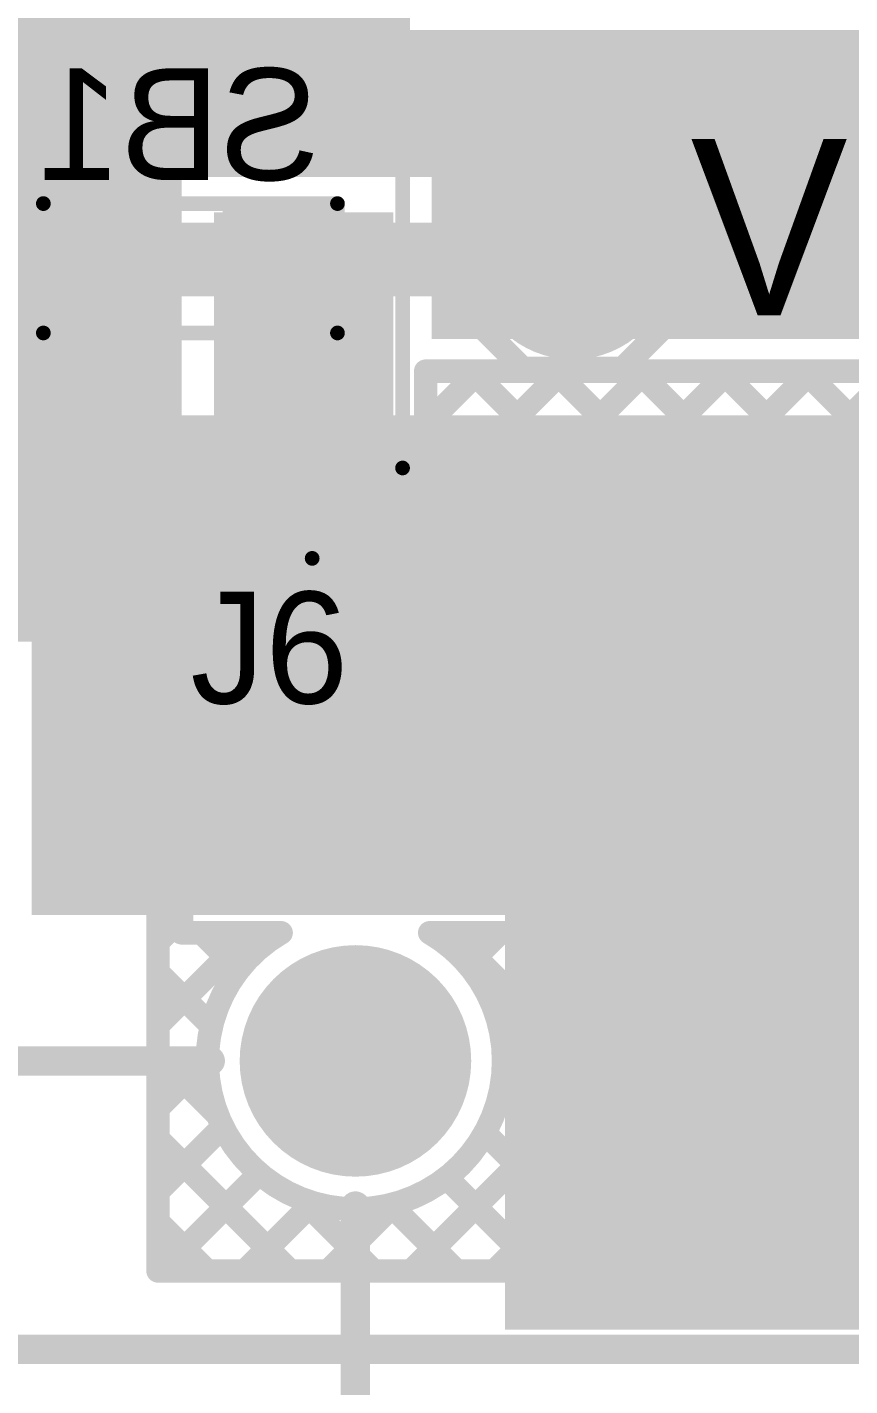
# Model space of a CAD drawing. Header units: millimetres. Extents: x 9.08 to 12.48, y 2.73 to 6.
# Drawn here: x 9.5915 to 9.8712, y 3.0079 to 3.47 of the extents above; entities that cross this region are included whole.
import ezdxf

# ---------------------------------------------------------------- set-up
doc = ezdxf.new("R2010")
doc.units = ezdxf.units.MM
doc.header["$MEASUREMENT"] = 0
for name, color, linetype in [('BottomLayer', 5, 'Continuous'), ('BottomOverlay', 54, 'Continuous'), ('BottomPaste', 16, 'Continuous'), ('BottomSolder', 6, 'Continuous'), ('Mechanical1', 6, 'Continuous'), ('Mechanical13', 56, 'Continuous'), ('MultiLayer', 9, 'Continuous'), ('PadHoleLayer', 156, 'Continuous'), ('TopLayer', 1, 'Continuous'), ('TopOverlay', 2, 'Continuous'), ('TopPaste', 8, 'Continuous'), ('TopSolder', 216, 'Continuous')]:
    doc.layers.add(name, color=color, linetype=linetype)

# ---------------------------------------------------------------- blocks, each defined once
blk = doc.blocks.new('S______B______B_34')
at = {"layer": 'BottomLayer'}
for points in [[(-0.045, 0.0175), (-0.045, -0.0175), (-0.015, 0.0175), (-0.015, -0.0175)], [(0.015, 0.0175), (0.015, -0.0175), (0.045, 0.0175), (0.045, -0.0175)]]:
    blk.add_solid(points, dxfattribs=at)
at = {"layer": 'BottomOverlay', "const_width": 0.005}
for points in [[(0.05, 0.022), (-0.05, 0.022)], [(-0.05, 0.022), (-0.05, -0.022)], [(0.05, 0.022), (0.05, -0.022)], [(0.05, -0.022), (-0.05, -0.022)]]:
    blk.add_lwpolyline(points, dxfattribs=at)
at = {"layer": 'BottomOverlay', "const_width": 0.0025}
for points in [[(-0.05125, 0.022, 1), (-0.04875, 0.022, 1)], [(-0.05125, 0.022, 1), (-0.04875, 0.022, 1)], [(0.04875, 0.022, 1), (0.05125, 0.022, 1)], [(0.04875, 0.022, 1), (0.05125, 0.022, 1)], [(-0.05125, -0.022, 1), (-0.04875, -0.022, 1)], [(-0.05125, -0.022, 1), (-0.04875, -0.022, 1)], [(0.04875, -0.022, 1), (0.05125, -0.022, 1)], [(0.04875, -0.022, 1), (0.05125, -0.022, 1)]]:
    blk.add_lwpolyline(points, format="xyb", close=True, dxfattribs=at)
at = {"layer": 'BottomPaste'}
for points in [[(-0.045, 0.0175), (-0.045, -0.0175), (-0.015, 0.0175), (-0.015, -0.0175)], [(0.015, 0.0175), (0.015, -0.0175), (0.045, 0.0175), (0.045, -0.0175)]]:
    blk.add_solid(points, dxfattribs=at)
at = {"layer": 'BottomSolder'}
for points in [[(-0.049, 0.0215), (-0.049, -0.0215), (-0.011, 0.0215), (-0.011, -0.0215)], [(0.011, 0.0215), (0.011, -0.0215), (0.049, 0.0215), (0.049, -0.0215)]]:
    blk.add_solid(points, dxfattribs=at)
blk = doc.blocks.new('TEST_POINT_35')
at = {"layer": 'TopLayer', "const_width": 0.03}
blk.add_lwpolyline([(-0.015, 0, 1), (0.015, 0, 1)], format="xyb", close=True, dxfattribs=at)
at = {"layer": 'TopOverlay', "const_width": 0.00787}
for points in [[(-0.037, 0.017), (-0.017, 0.037)], [(0.017, 0.037), (-0.017, 0.037)], [(0.017, 0.037), (-0.017, 0.037)], [(0.037, 0.017), (0.017, 0.037)], [(-0.037, -0.017), (-0.037, 0.017)], [(0.037, -0.017), (0.037, 0.017)], [(-0.017, -0.037), (-0.037, -0.017)], [(0.017, -0.037), (0.037, -0.017)], [(0.017, -0.037), (-0.017, -0.037)], [(0.017, -0.037), (-0.017, -0.037)]]:
    blk.add_lwpolyline(points, dxfattribs=at)
at = {"layer": 'TopOverlay', "const_width": 0.00394}
for points in [[(-0.01897, 0.037, 1), (-0.01503, 0.037, 1)], [(-0.01897, 0.037, 1), (-0.01503, 0.037, 1)], [(-0.01897, 0.037, 1), (-0.01503, 0.037, 1)], [(0.01503, 0.037, 1), (0.01897, 0.037, 1)], [(0.01503, 0.037, 1), (0.01897, 0.037, 1)], [(0.01503, 0.037, 1), (0.01897, 0.037, 1)], [(-0.03897, 0.017, 1), (-0.03503, 0.017, 1)], [(-0.03897, 0.017, 1), (-0.03503, 0.017, 1)], [(0.03503, 0.017, 1), (0.03897, 0.017, 1)], [(0.03503, 0.017, 1), (0.03897, 0.017, 1)], [(-0.03897, -0.017, 1), (-0.03503, -0.017, 1)], [(-0.03897, -0.017, 1), (-0.03503, -0.017, 1)], [(0.03503, -0.017, 1), (0.03897, -0.017, 1)], [(0.03503, -0.017, 1), (0.03897, -0.017, 1)], [(-0.01897, -0.037, 1), (-0.01503, -0.037, 1)], [(-0.01897, -0.037, 1), (-0.01503, -0.037, 1)], [(-0.01897, -0.037, 1), (-0.01503, -0.037, 1)], [(0.01503, -0.037, 1), (0.01897, -0.037, 1)], [(0.01503, -0.037, 1), (0.01897, -0.037, 1)], [(0.01503, -0.037, 1), (0.01897, -0.037, 1)]]:
    blk.add_lwpolyline(points, format="xyb", close=True, dxfattribs=at)
at = {"layer": 'TopPaste', "const_width": 0.03}
blk.add_lwpolyline([(-0.015, 0, 1), (0.015, 0, 1)], format="xyb", close=True, dxfattribs=at)
at = {"layer": 'TopSolder', "const_width": 0.034}
blk.add_lwpolyline([(-0.017, 0, 1), (0.017, 0, 1)], format="xyb", close=True, dxfattribs=at)
blk = doc.blocks.new('T________B_____2P_37')
at = {"layer": 'BottomLayer', "const_width": 0.04}
blk.add_lwpolyline([(0.18, 0, 1), (0.22, 0, 1)], format="xyb", close=True, dxfattribs=at)
at = {"layer": 'BottomLayer'}
blk.add_solid([(-0.04, 0.04), (-0.04, -0.04), (0.04, 0.04), (0.04, -0.04)], dxfattribs=at)
at = {"layer": 'BottomSolder', "const_width": 0.044}
blk.add_lwpolyline([(0.178, 0, 1), (0.222, 0, 1)], format="xyb", close=True, dxfattribs=at)
at = {"layer": 'BottomSolder'}
blk.add_solid([(-0.044, 0.044), (-0.044, -0.044), (0.044, 0.044), (0.044, -0.044)], dxfattribs=at)
at = {"layer": 'MultiLayer', "const_width": 0.04}
blk.add_lwpolyline([(0.18, 0, 1), (0.22, 0, 1)], format="xyb", close=True, dxfattribs=at)
at = {"layer": 'MultiLayer'}
blk.add_solid([(-0.04, 0.04), (-0.04, -0.04), (0.04, 0.04), (0.04, -0.04)], dxfattribs=at)
at = {"layer": 'PadHoleLayer', "const_width": 0.0275}
for points in [[(-0.01375, 0, 1), (0.01375, 0, 1)], [(0.18625, 0, 1), (0.21375, 0, 1)]]:
    blk.add_lwpolyline(points, format="xyb", close=True, dxfattribs=at)
at = {"layer": 'TopLayer', "const_width": 0.04}
blk.add_lwpolyline([(0.18, 0, 1), (0.22, 0, 1)], format="xyb", close=True, dxfattribs=at)
at = {"layer": 'TopLayer'}
blk.add_solid([(-0.04, 0.04), (-0.04, -0.04), (0.04, 0.04), (0.04, -0.04)], dxfattribs=at)
at = {"layer": 'TopOverlay', "const_width": 0.005}
for points in [[(-0.10066, 0.12542), (-0.10066, -0.1384)], [(-0.10066, 0.12542), (0.29934, 0.12542)], [(0.29934, 0.12542), (0.29934, -0.1384)], [(-0.03661, 0.1002), (-0.01784, 0.08143)], [(0.03748, 0.1002), (0.01871, 0.08143)], [(0.16339, 0.1002), (0.18216, 0.08143)], [(0.23748, 0.1002), (0.21871, 0.08143)], [(-0.01784, 0.08143), (0.01871, 0.08143)], [(0.18216, 0.08143), (0.21871, 0.08143)], [(-0.10066, -0.1384), (-0.06992, -0.16914)], [(0.29934, -0.1384), (0.26861, -0.16914)], [(-0.06992, -0.16914), (0.26861, -0.16914)]]:
    blk.add_lwpolyline(points, dxfattribs=at)
at = {"layer": 'TopOverlay', "const_width": 0.0025}
for points in [[(-0.10191, 0.12542, 1), (-0.09941, 0.12542, 1)], [(-0.10191, 0.12542, 1), (-0.09941, 0.12542, 1)], [(0.29809, 0.12542, 1), (0.30059, 0.12542, 1)], [(0.29809, 0.12542, 1), (0.30059, 0.12542, 1)], [(-0.03786, 0.1002, 1), (-0.03536, 0.1002, 1)], [(0.03623, 0.1002, 1), (0.03873, 0.1002, 1)], [(0.16214, 0.1002, 1), (0.16464, 0.1002, 1)], [(0.23623, 0.1002, 1), (0.23873, 0.1002, 1)], [(-0.01909, 0.08143, 1), (-0.01659, 0.08143, 1)], [(-0.01909, 0.08143, 1), (-0.01659, 0.08143, 1)], [(0.01746, 0.08143, 1), (0.01996, 0.08143, 1)], [(0.01746, 0.08143, 1), (0.01996, 0.08143, 1)], [(0.18091, 0.08143, 1), (0.18341, 0.08143, 1)], [(0.18091, 0.08143, 1), (0.18341, 0.08143, 1)], [(0.21746, 0.08143, 1), (0.21996, 0.08143, 1)], [(0.21746, 0.08143, 1), (0.21996, 0.08143, 1)], [(-0.10191, -0.1384, 1), (-0.09941, -0.1384, 1)], [(-0.10191, -0.1384, 1), (-0.09941, -0.1384, 1)], [(0.29809, -0.1384, 1), (0.30059, -0.1384, 1)], [(0.29809, -0.1384, 1), (0.30059, -0.1384, 1)], [(-0.07117, -0.16914, 1), (-0.06867, -0.16914, 1)], [(-0.07117, -0.16914, 1), (-0.06867, -0.16914, 1)], [(0.26736, -0.16914, 1), (0.26986, -0.16914, 1)], [(0.26736, -0.16914, 1), (0.26986, -0.16914, 1)]]:
    blk.add_lwpolyline(points, format="xyb", close=True, dxfattribs=at)
at = {"layer": 'TopSolder', "const_width": 0.044}
blk.add_lwpolyline([(0.178, 0, 1), (0.222, 0, 1)], format="xyb", close=True, dxfattribs=at)
at = {"layer": 'TopSolder'}
blk.add_solid([(-0.044, 0.044), (-0.044, -0.044), (0.044, 0.044), (0.044, -0.044)], dxfattribs=at)

msp = doc.modelspace()

# ---------------------------------------------------------------- linework, layer by layer
at = {"layer": 'BottomLayer', "const_width": 0.008}
for points in [[(9.727, 3.30647), (9.77353, 3.353)], [(9.727, 3.353), (10.238, 3.353)], [(9.727, 3.33475), (9.74525, 3.353)], [(9.727, 3.2499), (9.8301, 3.353)], [(9.727, 3.239), (9.727, 3.353)], [(9.727, 3.27819), (9.80181, 3.353)], [(9.74262, 3.353), (9.85662, 3.239)], [(9.74438, 3.239), (9.85838, 3.353)], [(9.7709, 3.353), (9.8849, 3.239)], [(9.77267, 3.239), (9.88667, 3.353)], [(9.79919, 3.353), (9.91319, 3.239)], [(9.80095, 3.239), (9.91495, 3.353)], [(9.82747, 3.353), (9.94147, 3.239)], [(9.82924, 3.239), (9.94324, 3.353)], [(9.85576, 3.353), (9.96976, 3.239)], [(9.85752, 3.239), (9.97152, 3.353)], [(9.727, 3.34033), (9.82833, 3.239)], [(9.727, 3.31205), (9.80005, 3.239)], [(9.375, 3.295), (9.644, 3.295)], [(9.59739, 3.29), (9.60239, 3.295)], [(9.60263, 3.295), (9.60763, 3.29)], [(9.62568, 3.29), (9.63068, 3.295)], [(9.62568, 3.29), (9.63068, 3.295)], [(9.63091, 3.295), (9.63591, 3.29)], [(9.644, 3.239), (9.644, 3.295)], [(9.375, 3.29), (9.636, 3.29)], [(9.636, 3.047), (9.636, 3.29)], [(9.636, 3.28991), (9.644, 3.28191)], [(9.727, 3.28377), (9.77177, 3.239)], [(9.636, 3.27204), (9.644, 3.28004)], [(9.636, 3.26163), (9.644, 3.25363)], [(9.727, 3.25548), (9.74348, 3.239)], [(9.636, 3.24375), (9.644, 3.25175)], [(9.644, 3.164), (9.644, 3.239)], [(9.644, 3.164), (9.644, 3.239)], [(9.727, 3.239), (10.238, 3.239)], [(9.636, 3.23334), (9.644, 3.22534)], [(9.636, 3.21547), (9.644, 3.22347)], [(9.636, 3.20506), (9.644, 3.19706)], [(9.636, 3.18719), (9.644, 3.19519)], [(9.636, 3.17678), (9.644, 3.16878)], [(9.636, 3.1589), (9.644, 3.1669)], [(9.636, 3.13062), (9.66738, 3.162)], [(9.644, 3.162), (9.67784, 3.162)], [(9.65078, 3.162), (9.66338, 3.14939)], [(9.72209, 3.047), (9.83709, 3.162)], [(9.72838, 3.162), (10.302, 3.162)], [(9.73563, 3.162), (9.85063, 3.047)], [(9.74139, 3.15116), (9.75224, 3.162)], [(9.75037, 3.047), (9.86537, 3.162)], [(9.75137, 3.13285), (9.78052, 3.162)], [(9.7516, 3.1048), (9.8088, 3.162)], [(9.76391, 3.162), (9.87891, 3.047)], [(9.77866, 3.047), (9.89366, 3.162)], [(9.7922, 3.162), (9.9072, 3.047)], [(9.80694, 3.047), (9.92194, 3.162)], [(9.82048, 3.162), (9.93548, 3.047)], [(9.83523, 3.047), (9.95023, 3.162)], [(9.84877, 3.162), (9.96377, 3.047)], [(9.86351, 3.047), (9.97851, 3.162)], [(9.636, 3.14849), (9.65417, 3.13033)], [(9.636, 3.12021), (9.65625, 3.09996)], [(9.636, 3.10233), (9.65274, 3.11908)], [(9.75342, 3.11593), (9.82234, 3.047)], [(9.636, 3.07405), (9.65799, 3.09604)], [(9.636, 3.09192), (9.68092, 3.047)], [(9.74713, 3.09393), (9.79406, 3.047)], [(9.63724, 3.047), (9.67038, 3.08014)], [(9.73408, 3.0787), (9.76578, 3.047)], [(9.66552, 3.047), (9.68868, 3.07016)], [(9.68464, 3.07156), (9.70921, 3.047)], [(9.6938, 3.047), (9.71674, 3.06993)], [(9.71501, 3.06948), (9.73749, 3.047)], [(9.636, 3.06364), (9.65264, 3.047)], [(9.636, 3.047), (10.056, 3.047)]]:
    msp.add_lwpolyline(points, dxfattribs=at)
at = {"layer": 'BottomLayer'}
for points, const_width in [([(9.725, 3.353, 1), (9.729, 3.353, 1)], 0.004), ([(9.725, 3.353, 1), (9.729, 3.353, 1)], 0.004), ([(9.74062, 3.353, 1), (9.74462, 3.353, 1)], 0.004), ([(9.74325, 3.353, 1), (9.74725, 3.353, 1)], 0.004), ([(9.7689, 3.353, 1), (9.7729, 3.353, 1)], 0.004), ([(9.77153, 3.353, 1), (9.77553, 3.353, 1)], 0.004), ([(9.79719, 3.353, 1), (9.80119, 3.353, 1)], 0.004), ([(9.79981, 3.353, 1), (9.80381, 3.353, 1)], 0.004), ([(9.82547, 3.353, 1), (9.82947, 3.353, 1)], 0.004), ([(9.8281, 3.353, 1), (9.8321, 3.353, 1)], 0.004), ([(9.85376, 3.353, 1), (9.85776, 3.353, 1)], 0.004), ([(9.85638, 3.353, 1), (9.86038, 3.353, 1)], 0.004), ([(9.725, 3.34033, 1), (9.729, 3.34033, 1)], 0.004), ([(9.725, 3.33475, 1), (9.729, 3.33475, 1)], 0.004), ([(9.725, 3.31205, 1), (9.729, 3.31205, 1)], 0.004), ([(9.725, 3.30647, 1), (9.729, 3.30647, 1)], 0.004), ([(9.60039, 3.295, 1), (9.60439, 3.295, 1)], 0.004), ([(9.60063, 3.295, 1), (9.60463, 3.295, 1)], 0.004), ([(9.62868, 3.295, 1), (9.63268, 3.295, 1)], 0.004), ([(9.62868, 3.295, 1), (9.63268, 3.295, 1)], 0.004), ([(9.62891, 3.295, 1), (9.63291, 3.295, 1)], 0.004), ([(9.642, 3.295, 1), (9.646, 3.295, 1)], 0.004), ([(9.642, 3.295, 1), (9.646, 3.295, 1)], 0.004), ([(9.59539, 3.29, 1), (9.59939, 3.29, 1)], 0.004), ([(9.60563, 3.29, 1), (9.60963, 3.29, 1)], 0.004), ([(9.62368, 3.29, 1), (9.62768, 3.29, 1)], 0.004), ([(9.62368, 3.29, 1), (9.62768, 3.29, 1)], 0.004), ([(9.63391, 3.29, 1), (9.63791, 3.29, 1)], 0.004), ([(9.634, 3.29, 1), (9.638, 3.29, 1)], 0.004), ([(9.634, 3.29, 1), (9.638, 3.29, 1)], 0.004), ([(9.634, 3.28991, 1), (9.638, 3.28991, 1)], 0.004), ([(9.642, 3.28191, 1), (9.646, 3.28191, 1)], 0.004), ([(9.725, 3.28377, 1), (9.729, 3.28377, 1)], 0.004), ([(9.642, 3.28004, 1), (9.646, 3.28004, 1)], 0.004), ([(9.725, 3.27819, 1), (9.729, 3.27819, 1)], 0.004), ([(9.634, 3.27204, 1), (9.638, 3.27204, 1)], 0.004), ([(9.634, 3.26163, 1), (9.638, 3.26163, 1)], 0.004), ([(9.642, 3.25363, 1), (9.646, 3.25363, 1)], 0.004), ([(9.725, 3.25548, 1), (9.729, 3.25548, 1)], 0.004), ([(9.642, 3.25175, 1), (9.646, 3.25175, 1)], 0.004), ([(9.725, 3.2499, 1), (9.729, 3.2499, 1)], 0.004), ([(9.634, 3.24375, 1), (9.638, 3.24375, 1)], 0.004), ([(9.642, 3.239, 1), (9.646, 3.239, 1)], 0.004), ([(9.642, 3.239, 1), (9.646, 3.239, 1)], 0.004), ([(9.642, 3.239, 1), (9.646, 3.239, 1)], 0.004), ([(9.725, 3.239, 1), (9.729, 3.239, 1)], 0.004), ([(9.725, 3.239, 1), (9.729, 3.239, 1)], 0.004), ([(9.74148, 3.239, 1), (9.74548, 3.239, 1)], 0.004), ([(9.74238, 3.239, 1), (9.74638, 3.239, 1)], 0.004), ([(9.76977, 3.239, 1), (9.77377, 3.239, 1)], 0.004), ([(9.77067, 3.239, 1), (9.77467, 3.239, 1)], 0.004), ([(9.79805, 3.239, 1), (9.80205, 3.239, 1)], 0.004), ([(9.79895, 3.239, 1), (9.80295, 3.239, 1)], 0.004), ([(9.82633, 3.239, 1), (9.83033, 3.239, 1)], 0.004), ([(9.82724, 3.239, 1), (9.83124, 3.239, 1)], 0.004), ([(9.85462, 3.239, 1), (9.85862, 3.239, 1)], 0.004), ([(9.85552, 3.239, 1), (9.85952, 3.239, 1)], 0.004), ([(9.634, 3.23334, 1), (9.638, 3.23334, 1)], 0.004), ([(9.642, 3.22534, 1), (9.646, 3.22534, 1)], 0.004), ([(9.642, 3.22347, 1), (9.646, 3.22347, 1)], 0.004), ([(9.634, 3.21547, 1), (9.638, 3.21547, 1)], 0.004), ([(9.634, 3.20506, 1), (9.638, 3.20506, 1)], 0.004), ([(9.642, 3.19706, 1), (9.646, 3.19706, 1)], 0.004), ([(9.642, 3.19519, 1), (9.646, 3.19519, 1)], 0.004), ([(9.634, 3.18719, 1), (9.638, 3.18719, 1)], 0.004), ([(9.634, 3.17678, 1), (9.638, 3.17678, 1)], 0.004), ([(9.642, 3.16878, 1), (9.646, 3.16878, 1)], 0.004), ([(9.642, 3.1669, 1), (9.646, 3.1669, 1)], 0.004), ([(9.642, 3.164, 1), (9.646, 3.164, 1)], 0.004), ([(9.642, 3.164, 1), (9.646, 3.164, 1)], 0.004), ([(9.642, 3.162, 1), (9.646, 3.162, 1)], 0.004), ([(9.64878, 3.162, 1), (9.65278, 3.162, 1)], 0.004), ([(9.66538, 3.162, 1), (9.66938, 3.162, 1)], 0.004), ([(9.67584, 3.162, 1), (9.67984, 3.162, 1)], 0.004), ([(9.67584, 3.162, 1), (9.67984, 3.162, 1)], 0.004), ([(9.72638, 3.162, 1), (9.73038, 3.162, 1)], 0.004), ([(9.72638, 3.162, 1), (9.73038, 3.162, 1)], 0.004), ([(9.73363, 3.162, 1), (9.73763, 3.162, 1)], 0.004), ([(9.75024, 3.162, 1), (9.75424, 3.162, 1)], 0.004), ([(9.76191, 3.162, 1), (9.76591, 3.162, 1)], 0.004), ([(9.77852, 3.162, 1), (9.78252, 3.162, 1)], 0.004), ([(9.7902, 3.162, 1), (9.7942, 3.162, 1)], 0.004), ([(9.8068, 3.162, 1), (9.8108, 3.162, 1)], 0.004), ([(9.81848, 3.162, 1), (9.82248, 3.162, 1)], 0.004), ([(9.83509, 3.162, 1), (9.83909, 3.162, 1)], 0.004), ([(9.84677, 3.162, 1), (9.85077, 3.162, 1)], 0.004), ([(9.86337, 3.162, 1), (9.86737, 3.162, 1)], 0.004), ([(9.634, 3.1589, 1), (9.638, 3.1589, 1)], 0.004), ([(9.634, 3.14849, 1), (9.638, 3.14849, 1)], 0.004), ([(9.66138, 3.14939, 1), (9.66538, 3.14939, 1)], 0.004), ([(9.73939, 3.15116, 1), (9.74339, 3.15116, 1)], 0.004), ([(9.68811, 3.11843, 1), (9.71811, 3.11843, 1)], 0.03), ([(9.634, 3.13062, 1), (9.638, 3.13062, 1)], 0.004), ([(9.65217, 3.13033, 1), (9.65617, 3.13033, 1)], 0.004), ([(9.74937, 3.13285, 1), (9.75337, 3.13285, 1)], 0.004), ([(9.634, 3.12021, 1), (9.638, 3.12021, 1)], 0.004), ([(9.65074, 3.11908, 1), (9.65474, 3.11908, 1)], 0.004), ([(9.75142, 3.11593, 1), (9.75542, 3.11593, 1)], 0.004), ([(9.75148, 3.11843, 1), (9.75548, 3.11843, 1)], 0.004), ([(9.75148, 3.11843, 1), (9.75548, 3.11843, 1)], 0.004), ([(9.634, 3.10233, 1), (9.638, 3.10233, 1)], 0.004), ([(9.7496, 3.1048, 1), (9.7536, 3.1048, 1)], 0.004), ([(9.65425, 3.09996, 1), (9.65825, 3.09996, 1)], 0.004), ([(9.634, 3.09192, 1), (9.638, 3.09192, 1)], 0.004), ([(9.65599, 3.09604, 1), (9.65999, 3.09604, 1)], 0.004), ([(9.74513, 3.09393, 1), (9.74913, 3.09393, 1)], 0.004), ([(9.66838, 3.08014, 1), (9.67238, 3.08014, 1)], 0.004), ([(9.73208, 3.0787, 1), (9.73608, 3.0787, 1)], 0.004), ([(9.634, 3.07405, 1), (9.638, 3.07405, 1)], 0.004), ([(9.68264, 3.07156, 1), (9.68664, 3.07156, 1)], 0.004), ([(9.68668, 3.07016, 1), (9.69068, 3.07016, 1)], 0.004), ([(9.71301, 3.06948, 1), (9.71701, 3.06948, 1)], 0.004), ([(9.71474, 3.06993, 1), (9.71874, 3.06993, 1)], 0.004), ([(9.634, 3.06364, 1), (9.638, 3.06364, 1)], 0.004), ([(9.634, 3.047, 1), (9.638, 3.047, 1)], 0.004), ([(9.634, 3.047, 1), (9.638, 3.047, 1)], 0.004), ([(9.63524, 3.047, 1), (9.63924, 3.047, 1)], 0.004), ([(9.65064, 3.047, 1), (9.65464, 3.047, 1)], 0.004), ([(9.66352, 3.047, 1), (9.66752, 3.047, 1)], 0.004), ([(9.67892, 3.047, 1), (9.68292, 3.047, 1)], 0.004), ([(9.6918, 3.047, 1), (9.6958, 3.047, 1)], 0.004), ([(9.70721, 3.047, 1), (9.71121, 3.047, 1)], 0.004), ([(9.72009, 3.047, 1), (9.72409, 3.047, 1)], 0.004), ([(9.73549, 3.047, 1), (9.73949, 3.047, 1)], 0.004), ([(9.74837, 3.047, 1), (9.75237, 3.047, 1)], 0.004), ([(9.76378, 3.047, 1), (9.76778, 3.047, 1)], 0.004), ([(9.77666, 3.047, 1), (9.78066, 3.047, 1)], 0.004), ([(9.79206, 3.047, 1), (9.79606, 3.047, 1)], 0.004), ([(9.80494, 3.047, 1), (9.80894, 3.047, 1)], 0.004), ([(9.82034, 3.047, 1), (9.82434, 3.047, 1)], 0.004), ([(9.83323, 3.047, 1), (9.83723, 3.047, 1)], 0.004), ([(9.84863, 3.047, 1), (9.85263, 3.047, 1)], 0.004), ([(9.86151, 3.047, 1), (9.86551, 3.047, 1)], 0.004)]:
    msp.add_lwpolyline(points, format="xyb", close=True, dxfattribs=dict(at, const_width=const_width))
at = {"layer": 'BottomLayer', "const_width": 0.008}
for points in [[(9.75348, 3.11843, -1.73019), (9.67784, 3.162)], [(9.72838, 3.162, -0.26745), (9.75348, 3.11843)]]:
    msp.add_lwpolyline(points, format="xyb", dxfattribs=at)
at = {"layer": 'BottomLayer'}
for points in [[(9.644, 3.306), (9.644, 3.469), (9.35, 3.306), (9.35, 3.469)], [(9.616, 3.419), (10.773, 3.419), (9.616, 3.469), (10.773, 3.469)], [(9.729, 3.364), (10.795, 3.364), (9.729, 3.435), (10.795, 3.435)], [(9.655, 3.175), (9.716, 3.175), (9.655, 3.407), (9.716, 3.407)], [(9.655, 3.173), (10.305, 3.173), (9.655, 3.228), (10.305, 3.228)]]:
    msp.add_solid(points, dxfattribs=at)
at = {"layer": 'BottomSolder', "const_width": 0.034}
msp.add_lwpolyline([(9.68611, 3.11843, 1), (9.72011, 3.11843, 1)], format="xyb", close=True, dxfattribs=at)
at = {"layer": 'Mechanical1', "const_width": 0.01}
for points in [[(9.381, 3.11843), (9.65374, 3.11843)], [(9.70311, 2.865), (9.70311, 3.06906)]]:
    msp.add_lwpolyline(points, dxfattribs=at)
at = {"layer": 'Mechanical1', "const_width": 0.005}
for points in [[(9.65124, 3.11843, 1), (9.65624, 3.11843, 1)], [(9.70061, 3.06906, 1), (9.70561, 3.06906, 1)]]:
    msp.add_lwpolyline(points, format="xyb", close=True, dxfattribs=at)
at = {"layer": 'Mechanical13', "const_width": 0.01}
msp.add_lwpolyline([(9.585, 3.02031), (12.10098, 3.02032)], dxfattribs=at)
at = {"layer": 'MultiLayer', "const_width": 0.03}
msp.add_lwpolyline([(9.68811, 3.11843, 1), (9.71811, 3.11843, 1)], format="xyb", close=True, dxfattribs=at)
at = {"layer": 'PadHoleLayer', "const_width": 0.03937}
msp.add_lwpolyline([(9.68343, 3.11843, 1), (9.7228, 3.11843, 1)], format="xyb", close=True, dxfattribs=at)
at = {"layer": 'TopLayer', "const_width": 0.025}
msp.add_lwpolyline([(9.551, 3.391), (9.777, 3.391)], dxfattribs=at)
at = {"layer": 'TopLayer'}
for points, const_width in [([(9.77075, 3.391, 1), (9.78325, 3.391, 1)], 0.0125), ([(9.68811, 3.11843, 1), (9.71811, 3.11843, 1)], 0.03)]:
    msp.add_lwpolyline(points, format="xyb", close=True, dxfattribs=dict(at, const_width=const_width))
for points in [[(9.349, 3.437), (9.717, 3.437), (9.349, 3.789), (9.717, 3.789)], [(9.461, 3.261), (9.659, 3.261), (9.461, 3.337), (9.659, 3.337)], [(9.593, 3.168), (10.014, 3.168), (9.593, 3.338), (10.014, 3.338)], [(9.754, 3.027), (10.03, 3.027), (9.754, 3.19), (10.03, 3.19)]]:
    msp.add_solid(points, dxfattribs=at)
at = {"layer": 'TopSolder', "const_width": 0.034}
msp.add_lwpolyline([(9.68611, 3.11843, 1), (9.72011, 3.11843, 1)], format="xyb", close=True, dxfattribs=at)

# ---------------------------------------------------------------- block references
for name, p, rotation in [('T________B_____2P_37', (9.55, 3.39), 90), ('TEST_POINT_35', (9.777, 3.391), 270), ('S______B______B_34', (9.647, 3.388), 180)]:
    msp.add_blockref(name, p, dxfattribs=dict(rotation=rotation))

# ---------------------------------------------------------------- texts
at = {"layer": 'BottomOverlay', "text_generation_flag": 2}
msp.add_text('SB1', height=0.038, dxfattribs=at).set_placement((9.691, 3.418))
at = {"layer": 'TopOverlay'}
msp.add_text('VOUT', height=0.06, rotation=360, dxfattribs=at).set_placement((9.817, 3.372))
msp.add_text('J6', height=0.038, dxfattribs=at).set_placement((9.647, 3.24))

doc.saveas('drawing.dxf')
